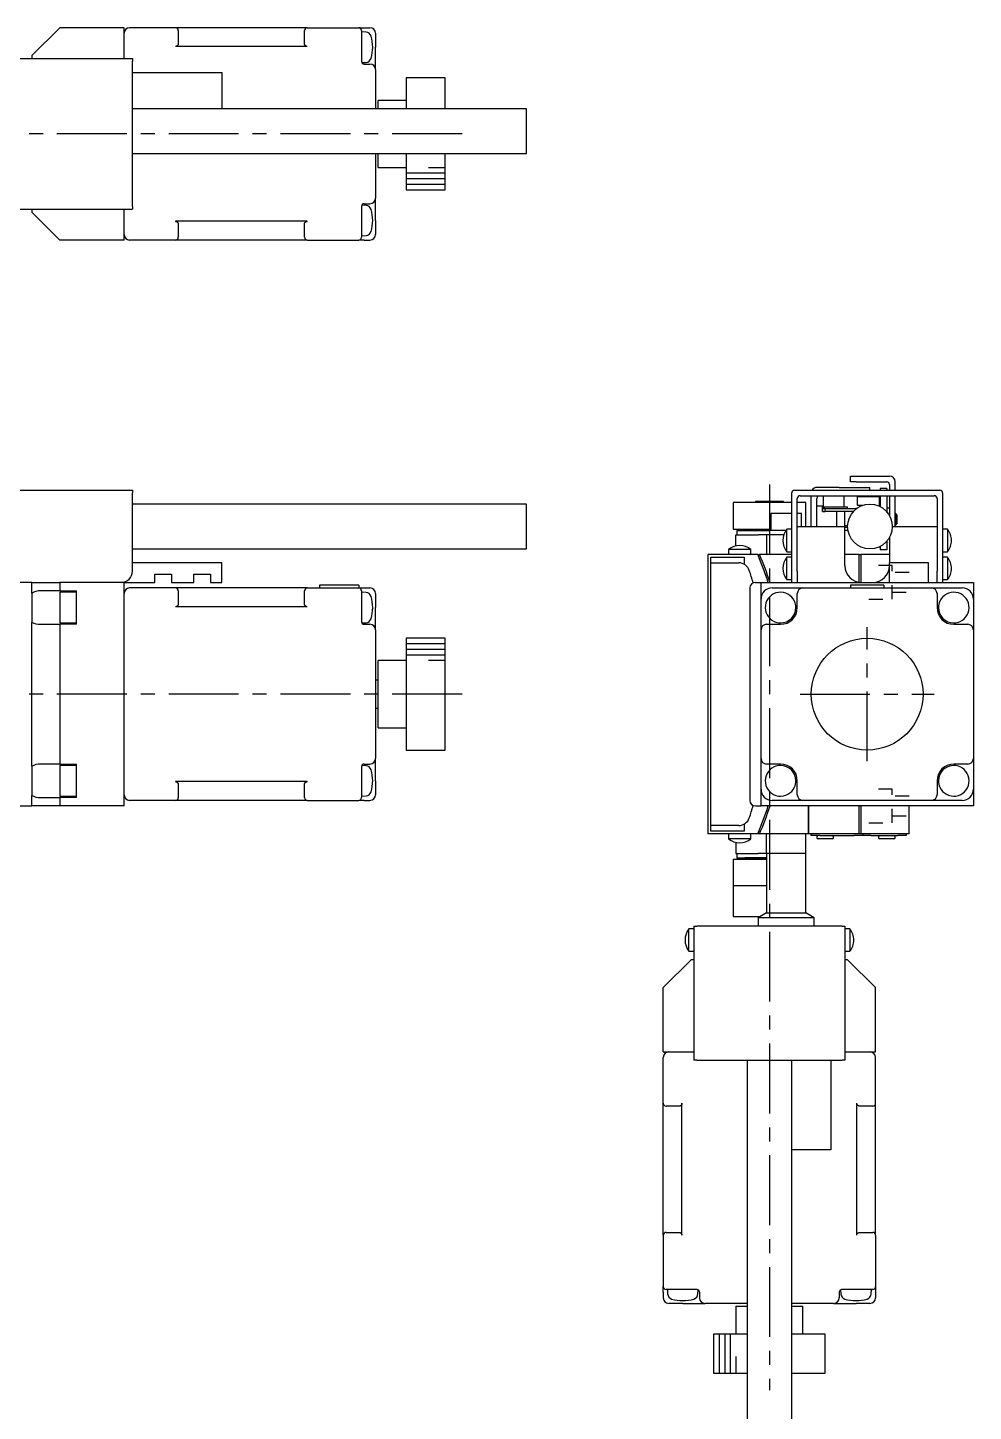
# Model space of a CAD drawing. Extents: x 165 to 838, y 27 to 488.
# Drawn here: x 326 to 495.2, y 240.2 to 487.8 of the extents above; entities that cross this region are included whole.
import ezdxf

# ---------------------------------------------------------------- set-up
doc = ezdxf.new("R2010")
doc.units = 0
doc.header["$LTSCALE"] = 10
doc.linetypes.add('CENTER', pattern=[2, 1.25, -0.25, 0.25, -0.25])
doc.linetypes.add('DOT', pattern=[0.5, 0.25, -0.25])
for name, color, linetype in [('1', 7, 'CONTINUOUS'), ('11', 7, 'CONTINUOUS'), ('2', 7, 'CONTINUOUS')]:
    doc.layers.add(name, color=color, linetype=linetype)

msp = doc.modelspace()

# ---------------------------------------------------------------- linework, layer by layer
at = {"layer": '1', "color": 7, "linetype": 'CONTINUOUS'}
for p, q in [((331.750001, 487.75), (326.750001, 482.75)), ((343.250001, 487.75), (331.750001, 487.75)), ((343.250001, 482.25), (343.250001, 487.75)), ((352.450001, 487.75), (344.250001, 487.75)), ((376.050001, 487.75), (352.450001, 487.75)), ((376.050001, 487.75), (385.250001, 487.75)), ((385.250001, 487.75), (386.250001, 487.75)), ((386.250001, 487.75), (387.250001, 487.75)), ((352.950001, 487.25), (352.950001, 485.75)), ((352.950001, 485.75), (352.950001, 484.898232)), ((375.550001, 485.75), (375.550001, 487.25)), ((375.550001, 484.898232), (375.550001, 485.75)), ((385.750001, 487.25), (385.750001, 485.75)), ((386.553724, 486.957879), (385.750001, 487)), ((385.750001, 485.75), (385.750001, 481.664214)), ((388.250001, 486.75), (388.250001, 484.25)), ((326.750001, 482.75), (326.750001, 482.25)), ((352.474535, 484.398835), (352.450001, 484.398232)), ((376.050001, 484.398232), (352.450001, 484.398232)), ((352.49901, 484.40064), (352.474535, 484.398835)), ((352.523366, 484.403644), (352.49901, 484.40064)), ((352.547546, 484.40784), (352.523366, 484.403644)), ((352.571491, 484.413217), (352.547546, 484.40784)), ((352.595143, 484.419762), (352.571491, 484.413217)), ((352.618446, 484.42746), (352.595143, 484.419762)), ((352.641343, 484.436293), (352.618446, 484.42746)), ((352.663779, 484.446238), (352.641343, 484.436293)), ((352.685699, 484.457272), (352.663779, 484.446238)), ((352.707052, 484.469368), (352.685699, 484.457272)), ((352.727786, 484.482497), (352.707052, 484.469368)), ((352.747851, 484.496629), (352.727786, 484.482497)), ((352.767198, 484.511727), (352.747851, 484.496629)), ((352.78578, 484.527757), (352.767198, 484.511727)), ((352.803554, 484.544679), (352.78578, 484.527757)), ((352.820477, 484.562453), (352.803554, 484.544679)), ((352.836506, 484.581036), (352.820477, 484.562453)), ((352.851605, 484.600383), (352.836506, 484.581036)), ((352.865736, 484.620447), (352.851605, 484.600383)), ((352.878865, 484.641181), (352.865736, 484.620447)), ((352.890962, 484.662534), (352.878865, 484.641181)), ((352.901996, 484.684455), (352.890962, 484.662534)), ((352.911941, 484.706891), (352.901996, 484.684455)), ((352.920773, 484.729787), (352.911941, 484.706891)), ((352.928471, 484.75309), (352.920773, 484.729787)), ((352.935017, 484.776742), (352.928471, 484.75309)), ((352.940394, 484.800687), (352.935017, 484.776742)), ((352.944589, 484.824867), (352.940394, 484.800687)), ((352.947593, 484.849224), (352.944589, 484.824867)), ((352.949399, 484.873698), (352.947593, 484.849224)), ((352.950001, 484.898232), (352.949399, 484.873698)), ((375.550603, 484.873698), (375.550001, 484.898232)), ((375.552409, 484.849224), (375.550603, 484.873698)), ((375.555413, 484.824867), (375.552409, 484.849224)), ((375.559608, 484.800687), (375.555413, 484.824867)), ((375.564985, 484.776742), (375.559608, 484.800687)), ((375.571531, 484.75309), (375.564985, 484.776742)), ((375.579229, 484.729787), (375.571531, 484.75309)), ((375.588061, 484.706891), (375.579229, 484.729787)), ((375.598006, 484.684455), (375.588061, 484.706891)), ((375.60904, 484.662534), (375.598006, 484.684455)), ((375.621137, 484.641181), (375.60904, 484.662534)), ((375.634266, 484.620447), (375.621137, 484.641181)), ((375.648397, 484.600383), (375.634266, 484.620447)), ((375.663496, 484.581036), (375.648397, 484.600383)), ((375.679525, 484.562453), (375.663496, 484.581036)), ((375.696448, 484.544679), (375.679525, 484.562453)), ((375.714222, 484.527757), (375.696448, 484.544679)), ((375.732804, 484.511727), (375.714222, 484.527757)), ((375.752151, 484.496629), (375.732804, 484.511727)), ((375.772216, 484.482497), (375.752151, 484.496629)), ((375.79295, 484.469368), (375.772216, 484.482497)), ((375.814303, 484.457272), (375.79295, 484.469368)), ((375.836223, 484.446238), (375.814303, 484.457272)), ((375.858659, 484.436293), (375.836223, 484.446238)), ((375.881556, 484.42746), (375.858659, 484.436293)), ((375.904859, 484.419762), (375.881556, 484.42746)), ((375.928511, 484.413217), (375.904859, 484.419762)), ((375.952456, 484.40784), (375.928511, 484.413217)), ((375.976636, 484.403644), (375.952456, 484.40784)), ((376.000992, 484.40064), (375.976636, 484.403644)), ((376.025467, 484.398835), (376.000992, 484.40064)), ((376.050001, 484.398232), (376.025467, 484.398835)), ((388.250001, 480.25), (388.250001, 484.25)), ((320.750001, 482.25), (344.750001, 482.25)), ((344.750001, 482.25), (344.750001, 481.75)), ((344.750001, 455.75), (344.750001, 481.75)), ((385.815038, 481.503408), (386.553724, 481.542121)), ((386.250001, 481.25), (387.250001, 481.25)), ((344.750001, 479.75), (360.750001, 479.75)), ((360.750001, 479.75), (360.750001, 473.25)), ((388.250001, 480.25), (388.250001, 473.25)), ((393.750001, 478.75), (393.750001, 473.25)), ((400.750001, 478.75), (393.750001, 478.75)), ((400.750001, 473.25), (400.750001, 478.75)), ((415.249999, 473.25), (344.750001, 473.25)), ((388.750001, 473.25), (388.750001, 474.75)), ((393.750001, 474.75), (388.750001, 474.75)), ((415.249999, 469.25), (415.249999, 473.25)), ((415.249999, 465.25), (415.249999, 469.25)), ((344.750001, 465.25), (415.249999, 465.25)), ((388.250001, 465.25), (388.250001, 457.25)), ((388.750001, 462.75), (388.750001, 465.25)), ((393.750001, 465.25), (393.750001, 458.75)), ((400.750001, 458.75), (400.750001, 465.25)), ((388.750001, 462.75), (393.750001, 462.75)), ((393.750001, 458.75), (400.750001, 458.75)), ((344.750001, 455.75), (344.750001, 455.25)), ((385.750001, 455.835786), (385.750001, 451.75)), ((386.553724, 455.957879), (385.815038, 455.996592)), ((386.250001, 456.25), (387.250001, 456.25)), ((388.250001, 453.25), (388.250001, 457.25)), ((320.750001, 455.25), (344.750001, 455.25)), ((326.750001, 455.25), (326.750001, 454.75)), ((326.750001, 454.75), (331.750001, 449.75)), ((343.250001, 449.75), (343.250001, 455.25)), ((376.050001, 453.101768), (352.450001, 453.101768)), ((352.450001, 453.101768), (352.474535, 453.101165)), ((352.474535, 453.101165), (352.49901, 453.09936)), ((352.49901, 453.09936), (352.523366, 453.096356)), ((352.523366, 453.096356), (352.547546, 453.09216)), ((352.547546, 453.09216), (352.571491, 453.086783)), ((352.571491, 453.086783), (352.595143, 453.080238)), ((352.595143, 453.080238), (352.618446, 453.07254)), ((352.618446, 453.07254), (352.641343, 453.063707)), ((352.641343, 453.063707), (352.663779, 453.053762)), ((352.663779, 453.053762), (352.685699, 453.042728)), ((352.685699, 453.042728), (352.707052, 453.030632)), ((352.707052, 453.030632), (352.727786, 453.017503)), ((375.772216, 453.017503), (375.79295, 453.030632)), ((375.79295, 453.030632), (375.814303, 453.042728)), ((375.814303, 453.042728), (375.836223, 453.053762)), ((375.836223, 453.053762), (375.858659, 453.063707)), ((375.858659, 453.063707), (375.881556, 453.07254)), ((375.881556, 453.07254), (375.904859, 453.080238)), ((375.904859, 453.080238), (375.928511, 453.086783)), ((375.928511, 453.086783), (375.952456, 453.09216)), ((375.952456, 453.09216), (375.976636, 453.096356)), ((375.976636, 453.096356), (376.000992, 453.09936)), ((376.000992, 453.09936), (376.025467, 453.101165)), ((376.025467, 453.101165), (376.050001, 453.101768)), ((388.250001, 453.25), (388.250001, 450.75)), ((352.727786, 453.017503), (352.747851, 453.003371)), ((352.747851, 453.003371), (352.767198, 452.988273)), ((352.767198, 452.988273), (352.78578, 452.972243)), ((352.78578, 452.972243), (352.803554, 452.955321)), ((352.803554, 452.955321), (352.820477, 452.937547)), ((352.820477, 452.937547), (352.836506, 452.918964)), ((352.836506, 452.918964), (352.851605, 452.899617)), ((352.851605, 452.899617), (352.865736, 452.879553)), ((352.865736, 452.879553), (352.878865, 452.858819)), ((352.878865, 452.858819), (352.890962, 452.837466)), ((352.890962, 452.837466), (352.901996, 452.815545)), ((352.901996, 452.815545), (352.911941, 452.793109)), ((352.911941, 452.793109), (352.920773, 452.770213)), ((352.920773, 452.770213), (352.928471, 452.74691)), ((352.928471, 452.74691), (352.935017, 452.723258)), ((352.935017, 452.723258), (352.940394, 452.699313)), ((352.940394, 452.699313), (352.944589, 452.675133)), ((352.944589, 452.675133), (352.947593, 452.650776)), ((352.947593, 452.650776), (352.949399, 452.626302)), ((352.949399, 452.626302), (352.950001, 452.601768)), ((352.950001, 452.601768), (352.950001, 451.75)), ((352.950001, 451.75), (352.950001, 450.25)), ((375.550001, 452.601768), (375.550603, 452.626302)), ((375.550001, 451.75), (375.550001, 452.601768)), ((375.550001, 450.25), (375.550001, 451.75)), ((375.550603, 452.626302), (375.552409, 452.650776)), ((375.552409, 452.650776), (375.555413, 452.675133)), ((375.555413, 452.675133), (375.559608, 452.699313)), ((375.559608, 452.699313), (375.564985, 452.723258)), ((375.564985, 452.723258), (375.571531, 452.74691)), ((375.571531, 452.74691), (375.579229, 452.770213)), ((375.579229, 452.770213), (375.588061, 452.793109)), ((375.588061, 452.793109), (375.598006, 452.815545)), ((375.598006, 452.815545), (375.60904, 452.837466)), ((375.60904, 452.837466), (375.621137, 452.858819)), ((375.621137, 452.858819), (375.634266, 452.879553)), ((375.634266, 452.879553), (375.648397, 452.899617)), ((375.648397, 452.899617), (375.663496, 452.918964)), ((375.663496, 452.918964), (375.679525, 452.937547)), ((375.679525, 452.937547), (375.696448, 452.955321)), ((375.696448, 452.955321), (375.714222, 452.972243)), ((375.714222, 452.972243), (375.732804, 452.988273)), ((375.732804, 452.988273), (375.752151, 453.003371)), ((375.752151, 453.003371), (375.772216, 453.017503)), ((385.750001, 451.75), (385.750001, 450.25)), ((343.250001, 449.75), (331.750001, 449.75)), ((352.450001, 449.75), (344.250001, 449.75)), ((376.050001, 449.75), (352.450001, 449.75)), ((376.050001, 449.75), (385.250001, 449.75)), ((386.250001, 449.75), (385.250001, 449.75)), ((385.750001, 450.5), (386.553724, 450.542121)), ((386.250001, 449.75), (387.250001, 449.75)), ((473.25, 406.499999), (473.25, 407.499999)), ((473.25, 407.499999), (474.25, 407.499999)), ((474.25, 406.499999), (473.25, 406.499999)), ((474.25, 407.499999), (480.25, 407.499999)), ((474.25, 406.499999), (479.75, 406.499999)), ((480.25, 405.999999), (480.25, 405.499999)), ((481.25, 405.499999), (481.25, 406.499999)), ((320.750001, 404.999999), (344.750001, 404.999999)), ((344.750001, 404.999999), (344.750001, 404.499999)), ((344.750001, 390.499999), (344.750001, 404.499999)), ((462.75, 390.499999), (462.75, 404.499999)), ((463.25, 404.999999), (489.25, 404.999999)), ((464.25, 403.999999), (488.25, 403.999999)), ((466.25, 398.499999), (466.25, 403.999999)), ((471.261627, 405.499999), (467.25, 405.499999)), ((468.35, 403.999999), (468.35, 401.999999)), ((471.261627, 405.499999), (473.159028, 405.499999)), ((472.15, 401.999999), (472.15, 403.999999)), ((473.159028, 405.499999), (476.75, 405.499999)), ((474.45, 403.799999), (474.45, 402.299999)), ((478.45, 403.799999), (474.45, 403.799999)), ((476.75, 404.999999), (476.75, 405.499999)), ((478.45, 403.799999), (478.45, 403.999999)), ((478.45, 402.121192), (478.45, 403.799999)), ((479.75, 405.299999), (478.55, 405.299999)), ((478.55, 405.299999), (478.55, 404.999999)), ((478.55, 403.999999), (478.55, 402.072533)), ((479.75, 405.299999), (479.75, 404.999999)), ((479.75, 403.999999), (479.75, 401.14617)), ((480.25, 405.499999), (480.25, 404.999999)), ((480.25, 403.999999), (480.25, 400.43691)), ((481.25, 404.999999), (481.25, 405.499999)), ((481.25, 398.499999), (481.25, 403.999999)), ((489.75, 404.499999), (489.75, 390.499999)), ((415.249999, 402.500418), (344.750001, 402.500418)), ((415.249999, 394.500418), (415.249999, 402.500418)), ((462.75, 402.799999), (452.25, 402.799999)), ((452.25, 402.799999), (452.25, 397.999999)), ((458.75, 402.999999), (456.25, 402.999999)), ((456.25, 402.999999), (456.25, 402.799999)), ((461.25, 402.999999), (458.75, 402.999999)), ((461.25, 402.799999), (461.25, 402.999999)), ((463.75, 390.499999), (463.75, 403.499999)), ((465.25, 402.799999), (463.75, 402.799999)), ((465.25, 398.499999), (465.25, 402.799999)), ((467.25, 398.499999), (467.25, 403.499999)), ((467.25, 402.199999), (468.25, 402.199999)), ((468.25, 401.199999), (468.25, 402.199999)), ((468.25, 401.999999), (472.75, 401.999999)), ((468.250135, 401.199999), (468.25, 401.199999)), ((468.250135, 401.699999), (468.250135, 401.199999)), ((468.750147, 401.699999), (468.250135, 401.699999)), ((468.250135, 401.199999), (468.750147, 401.199999)), ((468.750147, 401.199999), (468.750147, 401.699999)), ((468.750147, 401.699999), (474.204192, 401.699999)), ((473.798345, 401.199999), (468.750147, 401.199999)), ((470.839384, 398.499999), (470.839384, 401.199999)), ((472.25, 398.499999), (472.25, 401.199999)), ((472.75, 401.699999), (472.75, 401.999999)), ((474.204192, 401.699999), (474.204192, 401.585684)), ((474.349441, 401.699999), (474.204192, 401.699999)), ((474.45, 402.299999), (475.499725, 402.299999)), ((478.55, 402.799999), (478.45, 402.799999)), ((480.25, 401.799999), (479.75, 401.799999)), ((488.75, 403.499999), (488.75, 390.499999)), ((462.75, 400.799999), (459, 400.799999)), ((459, 400.799999), (459, 397.799999)), ((464.5, 400.799999), (463.75, 400.799999)), ((464.5, 398.499999), (464.5, 400.799999)), ((472.75, 398.599999), (472.25, 398.599999)), ((472.75, 398.500419), (472.75, 398.599999)), ((481.35, 400.799999), (481.25, 400.799999)), ((481.25, 398.799999), (481.35, 398.799999)), ((481.55, 400.599999), (481.35, 400.799999)), ((481.35, 398.799999), (481.35, 400.799999)), ((481.35, 398.799999), (481.55, 398.999999)), ((481.55, 400.599999), (481.55, 398.999999)), ((452.25, 397.999999), (459, 397.999999)), ((452.75, 396.999999), (456.75, 396.999999)), ((452.75, 395.022499), (452.75, 396.999999)), ((452.95, 397.799999), (455.25, 397.799999)), ((452.95, 397.799999), (452.950338, 397.799999)), ((452.95, 397.799999), (452.95, 396.999999)), ((452.950338, 397.799999), (458.75, 397.799999)), ((455.25, 397.799999), (454.34, 397.799999)), ((458.75, 397.799999), (454.340257, 397.799999)), ((455.25, 397.999999), (455.25, 397.799999)), ((458.25, 396.999999), (456.75, 396.999999)), ((458.25, 396.999999), (458.25, 393.499999)), ((461.310263, 396.999999), (458.25, 396.999999)), ((461.704249, 397.799999), (458.75, 397.799999)), ((458.75, 397.799999), (458.75, 396.999999)), ((461.852001, 395.999999), (461.852001, 397.999999)), ((462.75, 397.999999), (461.852001, 397.999999)), ((463.75, 398.499999), (472.25, 398.499999)), ((472.25, 391.499999), (472.25, 398.499999)), ((472.75, 398.299999), (472.25, 398.299999)), ((472.811801, 397.799999), (472.25, 397.799999)), ((472.75, 398.299999), (472.75, 398.500419)), ((472.75, 398.299999), (472.755024, 398.299999)), ((480.25, 396.563927), (480.25, 391.999999)), ((480.75, 398.499999), (488.75, 398.499999)), ((490.647999, 397.999999), (489.75, 397.999999)), ((490.647999, 397.999999), (490.647999, 393.999999)), ((344.750001, 394.500418), (415.249999, 394.500418)), ((455.45, 394.397999), (451.45, 394.397999)), ((451.45, 394.397999), (451.45, 393.5)), ((451.45, 394.397999), (451.45, 393.5)), ((455.45, 393.5), (455.45, 394.397999)), ((455.45, 393.5), (455.45, 394.397999)), ((461.852001, 393.999999), (461.852001, 395.999999)), ((461.852001, 393.999999), (462.75, 393.999999)), ((478.45, 394.879645), (478.45, 394.799999)), ((478.55, 394.799999), (478.45, 394.799999)), ((478.55, 394.928304), (478.55, 394.299999)), ((479.75, 394.299999), (478.55, 394.299999)), ((479.75, 395.854667), (479.75, 394.299999)), ((489.75, 393.999999), (490.647999, 393.999999)), ((360.750001, 391.999999), (344.750001, 391.999999)), ((360.750001, 388.499999), (360.750001, 391.999999)), ((447.75, 393.499999), (447.75, 343.499999)), ((456.665193, 393.499999), (447.75, 393.499999)), ((448.25, 392.999999), (454.25, 392.999999)), ((448.25, 391.999999), (448.25, 392.999999)), ((448.25, 344.999999), (448.25, 391.999999)), ((448.25, 391.999999), (449.25, 391.999999)), ((448.25, 390.999999), (448.25, 391.999999)), ((449.25, 391.999999), (453.261627, 391.999999)), ((454.25, 392.999999), (454.25, 391.738711)), ((456.665193, 393.499999), (456.990949, 393.499999)), ((462.75, 393.499999), (456.990949, 393.499999)), ((461.852001, 390.999999), (461.852001, 392.999999)), ((462.75, 392.999999), (461.852001, 392.999999)), ((474.795441, 393.499999), (472.25, 393.499999)), ((474.795441, 393.499999), (475.110778, 393.499999)), ((474.795441, 388.534636), (474.795441, 393.499999)), ((475.110778, 393.499999), (475.110778, 388.503231)), ((480.25, 393.499999), (475.110778, 393.499999)), ((480.25, 388.499999), (480.25, 391.999999)), ((487.25, 391.999999), (480.25, 391.999999)), ((487.25, 388.499999), (487.25, 391.999999)), ((490.647999, 392.999999), (489.75, 392.999999)), ((490.647999, 392.999999), (490.647999, 388.999999)), ((348.750001, 389.999999), (351.750001, 389.999999)), ((348.750001, 388.499999), (348.750001, 389.999999)), ((351.750001, 389.999999), (351.750001, 388.499999)), ((355.750001, 389.999999), (358.750001, 389.999999)), ((355.750001, 388.499999), (355.750001, 389.999999)), ((358.750001, 389.999999), (358.750001, 388.499999)), ((461.852001, 388.999999), (461.852001, 390.999999)), ((461.852001, 388.999999), (462.75, 388.999999)), ((462.75, 388.499999), (462.75, 390.499999)), ((463.75, 390.499999), (463.75, 388.499999)), ((488.75, 388.499999), (488.75, 390.499999)), ((489.75, 390.499999), (489.75, 388.499999)), ((489.75, 388.999999), (490.647999, 388.999999)), ((326.750001, 388.499999), (322.750001, 388.499999)), ((326.750001, 386.598075), (326.750001, 388.499999)), ((326.750001, 388.499999), (331.750001, 388.499999)), ((326.750001, 386.598075), (326.750001, 383.999999)), ((331.750001, 386.999999), (328.250001, 386.999999)), ((331.750001, 388.499999), (331.750001, 386.999999)), ((343.250001, 388.499999), (331.750001, 388.499999)), ((331.750001, 386.999999), (334.750001, 386.999999)), ((331.750001, 386.749999), (331.750001, 383.999999)), ((331.750001, 386.749999), (331.750001, 381.249999)), ((334.750001, 386.749999), (331.750001, 386.749999)), ((334.750001, 380.999999), (334.750001, 386.999999)), ((343.250001, 348.499999), (343.250001, 388.499999)), ((343.250001, 388.499999), (348.750001, 388.499999)), ((352.450001, 387.499999), (344.250001, 387.499999)), ((351.750001, 388.499999), (355.750001, 388.499999)), ((376.050001, 387.499999), (352.450001, 387.499999)), ((352.950001, 386.999999), (352.950001, 385.499999)), ((358.750001, 388.499999), (360.750001, 388.499999)), ((375.550001, 385.499999), (375.550001, 386.999999)), ((376.050001, 387.499999), (385.250001, 387.499999)), ((378.250001, 387.999999), (378.250001, 387.499999)), ((385.250001, 387.999999), (378.250001, 387.999999)), ((385.250001, 387.999999), (385.250001, 387.499999)), ((385.250001, 387.499999), (386.250001, 387.499999)), ((385.750001, 386.999999), (385.750001, 385.499999)), ((386.553724, 386.707878), (385.750001, 386.749999)), ((386.250001, 387.499999), (387.250001, 387.499999)), ((388.250001, 386.499999), (388.250001, 383.999999)), ((455.25, 387.499999), (455.25, 349.499999)), ((456.25, 388.499999), (457.25, 388.499999)), ((457.25, 388.499999), (480.25, 388.499999)), ((457.25, 385.499999), (457.25, 388.499999)), ((459.25, 387.499999), (463.335786, 387.499999)), ((459.25, 387.499999), (460.601768, 387.499999)), ((463.335786, 387.499999), (464.75, 387.499999)), ((463.75, 383.999999), (463.75, 386.499999)), ((464.75, 387.499999), (487.75, 387.499999)), ((479.25, 387.999999), (473.25, 387.999999)), ((473.25, 387.999999), (473.25, 387.499999)), ((479.25, 387.999999), (479.25, 387.499999)), ((480.25, 388.499999), (487.25, 388.499999)), ((487.25, 388.499999), (495.25, 388.499999)), ((487.75, 387.499999), (489.164214, 387.499999)), ((488.75, 386.499999), (488.75, 383.999999)), ((489.164214, 387.499999), (493.25, 387.499999)), ((491.898232, 387.499999), (493.25, 387.499999)), ((495.25, 388.499999), (495.25, 385.499999)), ((326.750001, 383.999999), (326.750001, 381.401923)), ((331.750001, 383.999999), (331.750001, 381.249999)), ((352.474535, 384.148834), (352.450001, 384.148231)), ((376.050001, 384.148231), (352.450001, 384.148231)), ((352.49901, 384.150639), (352.474535, 384.148834)), ((352.523366, 384.153643), (352.49901, 384.150639)), ((352.547546, 384.157839), (352.523366, 384.153643)), ((352.571491, 384.163216), (352.547546, 384.157839)), ((352.595143, 384.169761), (352.571491, 384.163216)), ((352.618446, 384.177459), (352.595143, 384.169761)), ((352.641343, 384.186292), (352.618446, 384.177459)), ((352.663779, 384.196237), (352.641343, 384.186292)), ((352.685699, 384.207271), (352.663779, 384.196237)), ((352.707052, 384.219367), (352.685699, 384.207271)), ((352.727786, 384.232496), (352.707052, 384.219367)), ((352.747851, 384.246628), (352.727786, 384.232496)), ((352.767198, 384.261726), (352.747851, 384.246628)), ((352.78578, 384.277756), (352.767198, 384.261726)), ((352.803554, 384.294678), (352.78578, 384.277756)), ((352.820477, 384.312452), (352.803554, 384.294678)), ((352.836506, 384.331035), (352.820477, 384.312452)), ((352.851605, 384.350382), (352.836506, 384.331035)), ((352.865736, 384.370446), (352.851605, 384.350382)), ((352.878865, 384.39118), (352.865736, 384.370446)), ((352.890962, 384.412533), (352.878865, 384.39118)), ((352.901996, 384.434454), (352.890962, 384.412533)), ((352.911941, 384.45689), (352.901996, 384.434454)), ((352.920773, 384.479786), (352.911941, 384.45689)), ((352.928471, 384.503089), (352.920773, 384.479786)), ((352.935017, 384.526741), (352.928471, 384.503089)), ((352.940394, 384.550686), (352.935017, 384.526741)), ((352.944589, 384.574866), (352.940394, 384.550686)), ((352.947593, 384.599223), (352.944589, 384.574866)), ((352.949399, 384.623697), (352.947593, 384.599223)), ((352.950001, 384.648231), (352.949399, 384.623697)), ((352.950001, 385.499999), (352.950001, 384.648231)), ((375.550001, 384.648231), (375.550001, 385.499999)), ((375.550603, 384.623697), (375.550001, 384.648231)), ((375.552409, 384.599223), (375.550603, 384.623697)), ((375.555413, 384.574866), (375.552409, 384.599223)), ((375.559608, 384.550686), (375.555413, 384.574866)), ((375.564985, 384.526741), (375.559608, 384.550686)), ((375.571531, 384.503089), (375.564985, 384.526741)), ((375.579229, 384.479786), (375.571531, 384.503089)), ((375.588061, 384.45689), (375.579229, 384.479786)), ((375.598006, 384.434454), (375.588061, 384.45689)), ((375.60904, 384.412533), (375.598006, 384.434454)), ((375.621137, 384.39118), (375.60904, 384.412533)), ((375.634266, 384.370446), (375.621137, 384.39118)), ((375.648397, 384.350382), (375.634266, 384.370446)), ((375.663496, 384.331035), (375.648397, 384.350382)), ((375.679525, 384.312452), (375.663496, 384.331035)), ((375.696448, 384.294678), (375.679525, 384.312452)), ((375.714222, 384.277756), (375.696448, 384.294678)), ((375.732804, 384.261726), (375.714222, 384.277756)), ((375.752151, 384.246628), (375.732804, 384.261726)), ((375.772216, 384.232496), (375.752151, 384.246628)), ((375.79295, 384.219367), (375.772216, 384.232496)), ((375.814303, 384.207271), (375.79295, 384.219367)), ((375.836223, 384.196237), (375.814303, 384.207271)), ((375.858659, 384.186292), (375.836223, 384.196237)), ((375.881556, 384.177459), (375.858659, 384.186292)), ((375.904859, 384.169761), (375.881556, 384.177459)), ((375.928511, 384.163216), (375.904859, 384.169761)), ((375.952456, 384.157839), (375.928511, 384.163216)), ((375.976636, 384.153643), (375.952456, 384.157839)), ((376.000992, 384.150639), (375.976636, 384.153643)), ((376.025467, 384.148834), (376.000992, 384.150639)), ((376.050001, 384.148231), (376.025467, 384.148834)), ((385.750001, 385.499999), (385.750001, 381.414213)), ((388.250001, 379.999999), (388.250001, 383.999999)), ((457.25, 381.414213), (457.25, 385.499999)), ((457.25, 384.148231), (457.25, 385.499999)), ((495.25, 385.499999), (495.25, 381.414213)), ((495.25, 385.499999), (495.25, 384.148231)), ((326.750001, 355.598075), (326.750001, 381.401923)), ((331.750001, 381.249999), (334.750001, 381.249999)), ((385.815038, 381.253407), (386.553724, 381.29212)), ((457.25, 379.999999), (457.25, 381.414213)), ((495.25, 381.414213), (495.25, 379.999999)), ((328.250001, 380.999999), (331.750001, 380.999999)), ((331.750001, 380.999999), (331.750001, 355.999999)), ((334.750001, 380.999999), (331.750001, 380.999999)), ((386.250001, 380.999999), (387.250001, 380.999999)), ((388.250001, 379.999999), (388.250001, 356.999999)), ((457.25, 356.999999), (457.25, 379.999999)), ((458.25, 380.999999), (460.75, 380.999999)), ((491.75, 380.999999), (494.25, 380.999999)), ((495.25, 379.999999), (495.25, 356.999999)), ((393.750001, 378.499999), (393.750001, 368.499999)), ((400.750001, 378.499999), (393.750001, 378.499999)), ((400.750001, 368.499999), (400.750001, 378.499999)), ((388.750001, 368.499999), (388.750001, 374.499999)), ((393.750001, 374.499999), (388.750001, 374.499999)), ((388.750001, 370.999999), (388.250001, 370.999999)), ((388.750001, 362.499999), (388.750001, 368.499999)), ((393.750001, 368.499999), (393.750001, 358.499999)), ((400.750001, 358.499999), (400.750001, 368.499999)), ((388.250001, 365.999999), (388.750001, 365.999999)), ((388.750001, 362.499999), (393.750001, 362.499999)), ((388.250001, 352.999999), (388.250001, 356.999999)), ((393.750001, 358.499999), (400.750001, 358.499999)), ((457.25, 355.585785), (457.25, 356.999999)), ((495.25, 356.999999), (495.25, 355.585785)), ((326.750001, 355.598075), (326.750001, 352.999999)), ((331.750001, 355.999999), (328.250001, 355.999999)), ((331.750001, 355.999999), (334.750001, 355.999999)), ((331.750001, 355.749999), (331.750001, 352.999999)), ((331.750001, 355.749999), (331.750001, 350.249999)), ((334.750001, 355.749999), (331.750001, 355.749999)), ((334.750001, 349.999999), (334.750001, 355.999999)), ((385.750001, 355.585785), (385.750001, 351.499999)), ((386.553724, 355.707878), (385.815038, 355.746591)), ((386.250001, 355.999999), (387.250001, 355.999999)), ((457.25, 351.499999), (457.25, 355.585785)), ((460.75, 355.999999), (458.25, 355.999999)), ((494.25, 355.999999), (491.75, 355.999999)), ((495.25, 355.585785), (495.25, 351.499999)), ((326.750001, 352.999999), (326.750001, 350.401923)), ((331.750001, 352.999999), (331.750001, 350.249999)), ((376.050001, 352.851767), (352.450001, 352.851767)), ((352.450001, 352.851767), (352.474535, 352.851164)), ((352.474535, 352.851164), (352.49901, 352.849359)), ((352.49901, 352.849359), (352.523366, 352.846355)), ((352.523366, 352.846355), (352.547546, 352.842159)), ((352.547546, 352.842159), (352.571491, 352.836782)), ((352.571491, 352.836782), (352.595143, 352.830237)), ((352.595143, 352.830237), (352.618446, 352.822539)), ((352.618446, 352.822539), (352.641343, 352.813706)), ((352.641343, 352.813706), (352.663779, 352.803761)), ((352.663779, 352.803761), (352.685699, 352.792727)), ((352.685699, 352.792727), (352.707052, 352.780631)), ((352.707052, 352.780631), (352.727786, 352.767502)), ((352.727786, 352.767502), (352.747851, 352.75337)), ((352.747851, 352.75337), (352.767198, 352.738272)), ((352.767198, 352.738272), (352.78578, 352.722242)), ((352.78578, 352.722242), (352.803554, 352.70532)), ((352.803554, 352.70532), (352.820477, 352.687546)), ((352.820477, 352.687546), (352.836506, 352.668963)), ((352.836506, 352.668963), (352.851605, 352.649616)), ((352.851605, 352.649616), (352.865736, 352.629552)), ((352.865736, 352.629552), (352.878865, 352.608818)), ((352.878865, 352.608818), (352.890962, 352.587465)), ((352.890962, 352.587465), (352.901996, 352.565544)), ((352.901996, 352.565544), (352.911941, 352.543108)), ((352.911941, 352.543108), (352.920773, 352.520212)), ((352.920773, 352.520212), (352.928471, 352.496909)), ((352.928471, 352.496909), (352.935017, 352.473257)), ((352.935017, 352.473257), (352.940394, 352.449312)), ((352.940394, 352.449312), (352.944589, 352.425132)), ((352.944589, 352.425132), (352.947593, 352.400775)), ((352.947593, 352.400775), (352.949399, 352.376301)), ((352.949399, 352.376301), (352.950001, 352.351767)), ((352.950001, 352.351767), (352.950001, 351.499999)), ((375.550001, 352.351767), (375.550603, 352.376301)), ((375.550001, 351.499999), (375.550001, 352.351767)), ((375.550603, 352.376301), (375.552409, 352.400775)), ((375.552409, 352.400775), (375.555413, 352.425132)), ((375.555413, 352.425132), (375.559608, 352.449312)), ((375.559608, 352.449312), (375.564985, 352.473257)), ((375.564985, 352.473257), (375.571531, 352.496909)), ((375.571531, 352.496909), (375.579229, 352.520212)), ((375.579229, 352.520212), (375.588061, 352.543108)), ((375.588061, 352.543108), (375.598006, 352.565544)), ((375.598006, 352.565544), (375.60904, 352.587465)), ((375.60904, 352.587465), (375.621137, 352.608818)), ((375.621137, 352.608818), (375.634266, 352.629552)), ((375.634266, 352.629552), (375.648397, 352.649616)), ((375.648397, 352.649616), (375.663496, 352.668963)), ((375.663496, 352.668963), (375.679525, 352.687546)), ((375.679525, 352.687546), (375.696448, 352.70532)), ((375.696448, 352.70532), (375.714222, 352.722242)), ((375.714222, 352.722242), (375.732804, 352.738272)), ((375.732804, 352.738272), (375.752151, 352.75337)), ((375.752151, 352.75337), (375.772216, 352.767502)), ((375.772216, 352.767502), (375.79295, 352.780631)), ((375.79295, 352.780631), (375.814303, 352.792727)), ((375.814303, 352.792727), (375.836223, 352.803761)), ((375.836223, 352.803761), (375.858659, 352.813706)), ((375.858659, 352.813706), (375.881556, 352.822539)), ((375.881556, 352.822539), (375.904859, 352.830237)), ((375.904859, 352.830237), (375.928511, 352.836782)), ((375.928511, 352.836782), (375.952456, 352.842159)), ((375.952456, 352.842159), (375.976636, 352.846355)), ((375.976636, 352.846355), (376.000992, 352.849359)), ((376.000992, 352.849359), (376.025467, 352.851164)), ((376.025467, 352.851164), (376.050001, 352.851767)), ((388.250001, 352.999999), (388.250001, 350.499999)), ((457.25, 351.499999), (457.25, 352.851767)), ((463.75, 350.499999), (463.75, 352.999999)), ((488.75, 352.999999), (488.75, 350.499999)), ((495.25, 352.851767), (495.25, 351.499999)), ((326.750001, 348.499999), (326.750001, 350.401923)), ((328.250001, 349.999999), (331.750001, 349.999999)), ((331.750001, 350.249999), (334.750001, 350.249999)), ((331.750001, 349.999999), (331.750001, 348.499999)), ((334.750001, 349.999999), (331.750001, 349.999999)), ((352.450001, 349.499999), (344.250001, 349.499999)), ((376.050001, 349.499999), (352.450001, 349.499999)), ((352.950001, 351.499999), (352.950001, 349.999999)), ((375.550001, 349.999999), (375.550001, 351.499999)), ((376.050001, 349.499999), (385.250001, 349.499999)), ((386.250001, 349.499999), (385.250001, 349.499999)), ((385.750001, 351.499999), (385.750001, 349.999999)), ((385.750001, 350.249999), (386.553724, 350.29212)), ((386.250001, 349.499999), (387.250001, 349.499999)), ((457.25, 348.499999), (457.25, 351.499999)), ((463.335786, 349.499999), (459.25, 349.499999)), ((460.601768, 349.499999), (459.25, 349.499999)), ((464.75, 349.499999), (463.335786, 349.499999)), ((487.75, 349.499999), (464.75, 349.499999)), ((489.164214, 349.499999), (487.75, 349.499999)), ((493.25, 349.499999), (489.164214, 349.499999)), ((493.25, 349.499999), (491.898232, 349.499999)), ((495.25, 351.499999), (495.25, 348.499999)), ((320.750001, 348.499999), (326.750001, 348.499999)), ((331.750001, 348.499999), (326.750001, 348.499999)), ((343.250001, 348.499999), (331.750001, 348.499999)), ((456.25, 348.499999), (457.25, 348.499999)), ((495.25, 348.499999), (457.25, 348.499999)), ((465.75, 343.499999), (465.75, 348.499999)), ((465.75, 348.499999), (465.75, 343.499999)), ((474.795441, 343.499999), (474.795441, 348.499999)), ((475.110778, 348.499999), (475.110778, 343.499999)), ((483.75, 343.499999), (483.75, 348.499999)), ((448.25, 344.999999), (448.25, 345.999999)), ((449.25, 344.999999), (448.25, 344.999999)), ((448.25, 343.999999), (448.25, 344.999999)), ((453.261627, 344.999999), (449.25, 344.999999)), ((454.25, 345.261287), (454.25, 343.999999)), ((456.665193, 343.499999), (447.75, 343.499999)), ((454.25, 343.999999), (448.25, 343.999999)), ((451.45, 343.499998), (451.45, 342.601999)), ((451.45, 343.499998), (451.45, 342.601999)), ((455.45, 342.601999), (451.45, 342.601999)), ((452.75, 341.977499), (452.75, 339.999999)), ((455.45, 342.601999), (455.45, 343.499998)), ((455.45, 342.601999), (455.45, 343.499998)), ((456.990949, 343.499999), (456.665193, 343.499999)), ((465.75, 343.499999), (456.990949, 343.499999)), ((458.25, 339.999999), (458.25, 343.499999)), ((465.25, 339.999999), (465.25, 343.499999)), ((474.795441, 343.499999), (465.75, 343.499999)), ((466.25, 343.199999), (466.25, 343.499999)), ((467.75, 343.199999), (466.25, 343.199999)), ((467.25, 342.949999), (467.25, 342.849999)), ((470, 342.599999), (467.5, 342.599999)), ((467.75, 343.199999), (473.850263, 343.199999)), ((470.25, 342.849999), (470.25, 342.949999)), ((475.286117, 343.199999), (473.850263, 343.199999)), ((475.110778, 343.499999), (474.795441, 343.499999)), ((483.75, 343.499999), (475.110778, 343.499999)), ((475.479098, 343.199999), (475.286117, 343.199999)), ((475.479098, 343.499999), (475.479098, 343.199999)), ((476.979098, 343.199999), (475.479098, 343.199999)), ((476.979098, 343.199999), (481.75, 343.199999)), ((478.25, 342.949999), (478.25, 342.849999)), ((481, 342.599999), (478.5, 342.599999)), ((481.25, 342.849999), (481.25, 342.949999)), ((483.25, 343.199999), (481.75, 343.199999)), ((483.25, 343.499999), (483.25, 343.199999)), ((452.75, 339.999999), (456.75, 339.999999)), ((452.95, 339.999999), (452.95, 339.199999)), ((452.95, 339.199999), (455.25, 339.199999)), ((452.95, 339.199999), (452.950338, 339.199999)), ((452.950338, 339.199999), (458.269548, 339.199999)), ((455.25, 339.199999), (454.34, 339.199999)), ((458.25, 339.199999), (454.340257, 339.199999)), ((455.25, 339.199999), (455.25, 338.999999)), ((458.25, 339.999999), (456.75, 339.999999)), ((461.75, 339.999999), (458.25, 339.999999)), ((458.25, 339.999999), (458.25, 329.366024)), ((465.25, 339.999999), (461.75, 339.999999)), ((465.25, 329.366024), (465.25, 339.999999)), ((452.25, 338.999999), (452.25, 334.199999)), ((452.25, 338.999999), (458.25, 338.999999)), ((452.25, 334.199999), (452.25, 328.699999)), ((458.25, 334.199999), (452.25, 334.199999)), ((458.25, 334.199999), (452.25, 334.199999)), ((465.25, 329.366024), (465.25, 334.199999)), ((458.25, 329.366024), (456.75, 328.499999)), ((458.25, 329.366024), (465.25, 329.366024)), ((466.75, 328.499999), (465.25, 329.366024)), ((445.25, 326.999999), (445.25, 302.999999)), ((445.25, 326.999999), (445.75, 326.999999)), ((471.75, 326.999999), (445.75, 326.999999)), ((452.25, 328.699999), (457.09641, 328.699999)), ((456.75, 328.699999), (456.75, 328.499999)), ((466.75, 328.499999), (456.75, 328.499999)), ((456.75, 328.499999), (456.75, 326.999999)), ((466.75, 326.999999), (466.75, 328.499999)), ((471.75, 326.999999), (472.25, 326.999999)), ((472.25, 326.999999), (472.25, 302.999999)), ((444.352001, 322.499999), (444.352001, 326.499999)), ((445.25, 326.499999), (444.352001, 326.499999)), ((473.147999, 326.499999), (472.25, 326.499999)), ((473.147999, 326.499999), (473.147999, 322.500081)), ((444.352001, 322.499999), (445.25, 322.499999)), ((472.25, 322.499999), (473.147999, 322.499999)), ((444.75, 320.999999), (439.75, 315.999999)), ((445.25, 320.999999), (444.75, 320.999999)), ((472.75, 320.999999), (472.25, 320.999999)), ((477.75, 315.999999), (472.75, 320.999999)), ((439.75, 304.499999), (439.75, 315.999999)), ((477.75, 304.499999), (477.75, 315.999999)), ((439.75, 304.499999), (445.25, 304.499999)), ((472.25, 304.499999), (477.75, 304.499999)), ((439.75, 295.299999), (439.75, 303.499999)), ((445.75, 302.999999), (445.25, 302.999999)), ((445.75, 302.999999), (471.75, 302.999999)), ((454.75, 302.999999), (454.75, 232.500001)), ((462.75, 232.500001), (462.75, 302.999999)), ((469.75, 302.999999), (469.75, 286.999999)), ((472.25, 302.999999), (471.75, 302.999999)), ((477.75, 295.299999), (477.75, 303.499999)), ((439.75, 271.699999), (439.75, 295.299999)), ((441.75, 294.799999), (440.25, 294.799999)), ((442.601768, 294.799999), (441.75, 294.799999)), ((442.626302, 294.800601), (442.601768, 294.799999)), ((442.650776, 294.802407), (442.626302, 294.800601)), ((442.675133, 294.805411), (442.650776, 294.802407)), ((442.699313, 294.809606), (442.675133, 294.805411)), ((442.723258, 294.814983), (442.699313, 294.809606)), ((442.74691, 294.821529), (442.723258, 294.814983)), ((442.770213, 294.829227), (442.74691, 294.821529)), ((442.793109, 294.838059), (442.770213, 294.829227)), ((442.815545, 294.848004), (442.793109, 294.838059)), ((442.837466, 294.859038), (442.815545, 294.848004)), ((442.858819, 294.871135), (442.837466, 294.859038)), ((442.879553, 294.884264), (442.858819, 294.871135)), ((442.899617, 294.898395), (442.879553, 294.884264)), ((442.918964, 294.913494), (442.899617, 294.898395)), ((442.937547, 294.929523), (442.918964, 294.913494)), ((442.955321, 294.946446), (442.937547, 294.929523)), ((442.972243, 294.96422), (442.955321, 294.946446)), ((442.988273, 294.982802), (442.972243, 294.96422)), ((443.003371, 295.002149), (442.988273, 294.982802)), ((443.017503, 295.022214), (443.003371, 295.002149)), ((443.030632, 295.042948), (443.017503, 295.022214)), ((443.042728, 295.064301), (443.030632, 295.042948)), ((443.053762, 295.086221), (443.042728, 295.064301)), ((443.063707, 295.108657), (443.053762, 295.086221)), ((443.07254, 295.131554), (443.063707, 295.108657)), ((443.080238, 295.154857), (443.07254, 295.131554)), ((443.086783, 295.178509), (443.080238, 295.154857)), ((443.09216, 295.202454), (443.086783, 295.178509)), ((443.096356, 295.226634), (443.09216, 295.202454)), ((443.09936, 295.25099), (443.096356, 295.226634)), ((443.101165, 295.275465), (443.09936, 295.25099)), ((443.101768, 295.299999), (443.101165, 295.275465)), ((443.101768, 271.699999), (443.101768, 295.299999)), ((474.398232, 271.699999), (474.398232, 295.299999)), ((474.398835, 295.275465), (474.398232, 295.299999)), ((474.40064, 295.25099), (474.398835, 295.275465)), ((474.403644, 295.226634), (474.40064, 295.25099)), ((474.40784, 295.202454), (474.403644, 295.226634)), ((474.413217, 295.178509), (474.40784, 295.202454)), ((474.419762, 295.154857), (474.413217, 295.178509)), ((474.42746, 295.131554), (474.419762, 295.154857)), ((474.436293, 295.108657), (474.42746, 295.131554)), ((474.446238, 295.086221), (474.436293, 295.108657)), ((474.457272, 295.064301), (474.446238, 295.086221)), ((474.469368, 295.042948), (474.457272, 295.064301)), ((474.482497, 295.022214), (474.469368, 295.042948)), ((474.496629, 295.002149), (474.482497, 295.022214)), ((474.511727, 294.982802), (474.496629, 295.002149)), ((474.527757, 294.96422), (474.511727, 294.982802)), ((474.544679, 294.946446), (474.527757, 294.96422)), ((474.562453, 294.929523), (474.544679, 294.946446)), ((474.581036, 294.913494), (474.562453, 294.929523)), ((474.600383, 294.898395), (474.581036, 294.913494)), ((474.620447, 294.884264), (474.600383, 294.898395)), ((474.641181, 294.871135), (474.620447, 294.884264)), ((474.662534, 294.859038), (474.641181, 294.871135)), ((474.684455, 294.848004), (474.662534, 294.859038)), ((474.706891, 294.838059), (474.684455, 294.848004)), ((474.729787, 294.829227), (474.706891, 294.838059)), ((474.75309, 294.821529), (474.729787, 294.829227)), ((474.776742, 294.814983), (474.75309, 294.821529)), ((474.800687, 294.809606), (474.776742, 294.814983)), ((474.824867, 294.805411), (474.800687, 294.809606)), ((474.849224, 294.802407), (474.824867, 294.805411)), ((474.873698, 294.800601), (474.849224, 294.802407)), ((474.898232, 294.799999), (474.873698, 294.800601)), ((475.75, 294.799999), (474.898232, 294.799999)), ((477.25, 294.799999), (475.75, 294.799999)), ((477.75, 271.699999), (477.75, 295.299999)), ((469.75, 286.999999), (462.75, 286.999999)), ((439.75, 271.699999), (439.75, 262.499999)), ((440.25, 272.199999), (441.75, 272.199999)), ((441.75, 272.199999), (442.601768, 272.199999)), ((442.601768, 272.199999), (442.626302, 272.199397)), ((442.626302, 272.199397), (442.650776, 272.197591)), ((442.650776, 272.197591), (442.675133, 272.194587)), ((442.675133, 272.194587), (442.699313, 272.190392)), ((442.699313, 272.190392), (442.723258, 272.185015)), ((442.723258, 272.185015), (442.74691, 272.178469)), ((442.74691, 272.178469), (442.770213, 272.170771)), ((442.770213, 272.170771), (442.793109, 272.161939)), ((442.793109, 272.161939), (442.815545, 272.151994)), ((442.815545, 272.151994), (442.837466, 272.14096)), ((442.837466, 272.14096), (442.858819, 272.128863)), ((442.858819, 272.128863), (442.879553, 272.115734)), ((442.879553, 272.115734), (442.899617, 272.101603)), ((442.899617, 272.101603), (442.918964, 272.086504)), ((442.918964, 272.086504), (442.937547, 272.070475)), ((442.937547, 272.070475), (442.955321, 272.053552)), ((442.955321, 272.053552), (442.972243, 272.035778)), ((442.972243, 272.035778), (442.988273, 272.017196)), ((442.988273, 272.017196), (443.003371, 271.997849)), ((443.003371, 271.997849), (443.017503, 271.977784)), ((443.017503, 271.977784), (443.030632, 271.95705)), ((443.030632, 271.95705), (443.042728, 271.935697)), ((443.042728, 271.935697), (443.053762, 271.913777)), ((443.053762, 271.913777), (443.063707, 271.891341)), ((443.063707, 271.891341), (443.07254, 271.868444)), ((443.07254, 271.868444), (443.080238, 271.845141)), ((443.080238, 271.845141), (443.086783, 271.821489)), ((443.086783, 271.821489), (443.09216, 271.797544)), ((443.09216, 271.797544), (443.096356, 271.773364)), ((443.096356, 271.773364), (443.09936, 271.749008)), ((443.09936, 271.749008), (443.101165, 271.724533)), ((443.101165, 271.724533), (443.101768, 271.699999)), ((474.398232, 271.699999), (474.398835, 271.724533)), ((474.398835, 271.724533), (474.40064, 271.749008)), ((474.40064, 271.749008), (474.403644, 271.773364)), ((474.403644, 271.773364), (474.40784, 271.797544)), ((474.40784, 271.797544), (474.413217, 271.821489)), ((474.413217, 271.821489), (474.419762, 271.845141)), ((474.419762, 271.845141), (474.42746, 271.868444)), ((474.42746, 271.868444), (474.436293, 271.891341)), ((474.436293, 271.891341), (474.446238, 271.913777)), ((474.446238, 271.913777), (474.457272, 271.935697)), ((474.457272, 271.935697), (474.469368, 271.95705)), ((474.469368, 271.95705), (474.482497, 271.977784)), ((474.482497, 271.977784), (474.496629, 271.997849)), ((474.496629, 271.997849), (474.511727, 272.017196)), ((474.511727, 272.017196), (474.527757, 272.035778)), ((474.527757, 272.035778), (474.544679, 272.053552)), ((474.544679, 272.053552), (474.562453, 272.070475)), ((474.562453, 272.070475), (474.581036, 272.086504)), ((474.581036, 272.086504), (474.600383, 272.101603)), ((474.600383, 272.101603), (474.620447, 272.115734)), ((474.620447, 272.115734), (474.641181, 272.128863)), ((474.641181, 272.128863), (474.662534, 272.14096)), ((474.662534, 272.14096), (474.684455, 272.151994)), ((474.684455, 272.151994), (474.706891, 272.161939)), ((474.706891, 272.161939), (474.729787, 272.170771)), ((474.729787, 272.170771), (474.75309, 272.178469)), ((474.75309, 272.178469), (474.776742, 272.185015)), ((474.776742, 272.185015), (474.800687, 272.190392)), ((474.800687, 272.190392), (474.824867, 272.194587)), ((474.824867, 272.194587), (474.849224, 272.197591)), ((474.849224, 272.197591), (474.873698, 272.199397)), ((474.873698, 272.199397), (474.898232, 272.199999)), ((474.898232, 272.199999), (475.75, 272.199999)), ((475.75, 272.199999), (477.25, 272.199999)), ((477.75, 271.699999), (477.75, 262.499999)), ((439.75, 261.499999), (439.75, 262.499999)), ((477.75, 262.499999), (477.75, 261.499999)), ((439.75, 261.499999), (439.75, 260.499999)), ((441.75, 261.999999), (440.25, 261.999999)), ((440.5, 261.999999), (440.542121, 261.196276)), ((445.835786, 261.999999), (441.75, 261.999999)), ((445.957879, 261.196276), (445.996592, 261.934962)), ((446.25, 261.499999), (446.25, 260.499999)), ((471.25, 261.499999), (471.25, 260.499999)), ((471.503408, 261.934962), (471.542121, 261.196276)), ((475.75, 261.999999), (471.664214, 261.999999)), ((477.25, 261.999999), (475.75, 261.999999)), ((476.957879, 261.196276), (477, 261.999999)), ((477.75, 261.499999), (477.75, 260.499999)), ((443.25, 259.499999), (440.75, 259.499999)), ((443.25, 259.499999), (447.25, 259.499999)), ((454.75, 259.499999), (447.25, 259.499999)), ((452.75, 258.999999), (454.75, 258.999999)), ((452.75, 258.999999), (452.75, 253.999999)), ((470.25, 259.499999), (462.75, 259.499999)), ((462.75, 258.999999), (464.75, 258.999999)), ((464.75, 253.999999), (464.75, 258.999999)), ((470.25, 259.499999), (474.25, 259.499999)), ((476.75, 259.499999), (474.25, 259.499999)), ((454.75, 253.999999), (448.75, 253.999999)), ((448.75, 253.999999), (448.75, 246.999999)), ((468.75, 253.999999), (462.75, 253.999999)), ((468.75, 246.999999), (468.75, 253.999999)), ((448.75, 246.999999), (454.75, 246.999999)), ((462.75, 246.999999), (468.75, 246.999999))]:
    msp.add_line(p, q, dxfattribs=at)
at = {"layer": '1', "color": 4, "linetype": 'DOT'}
for p, q in [((480.75, 391.499999), (476.551561, 391.499999)), ((480.75, 385.499999), (480.75, 391.499999)), ((483.75, 390.249999), (480.75, 390.249999)), ((480.75, 386.749999), (483.75, 386.749999)), ((476.551582, 385.499999), (480.75, 385.499999)), ((480.75, 351.499999), (476.551561, 351.499999)), ((480.75, 345.499999), (480.75, 351.499999)), ((483.75, 350.249999), (480.75, 350.249999)), ((480.75, 346.749999), (483.75, 346.749999)), ((476.551582, 345.499999), (480.75, 345.499999))]:
    msp.add_line(p, q, dxfattribs=at)
at = {"layer": '1', "color": 7, "linetype": 'CONTINUOUS'}
for centre, radius in [((476.75, 398.500418), 4), ((476.25, 368.499999), 10)]:
    msp.add_circle(centre, radius, dxfattribs=at)
for centre, radius, start, end in [((344.250001, 486.75), 1, 90, 180), ((352.450001, 487.25), 0.5, 0, 90), ((376.050001, 487.25), 0.5, 90, 180), ((385.250001, 487.25), 0.5, 0, 90), ((387.250001, 486.75), 1, 0, 90), ((386.501389, 485.959249), 1, 16.551336, 87.000028), ((380.750001, 484.25), 7, 343.448632, 16.551368), ((386.250001, 481.75), 0.5, 180, 270), ((386.501389, 482.540751), 1, 272.999972, 343.448664), ((387.250001, 480.25), 1, 0, 90), ((386.250001, 455.75), 0.5, 90, 180), ((386.501389, 454.959249), 1, 16.551336, 87.000028), ((387.250001, 457.25), 1, 270, 0), ((380.750001, 453.25), 7, 343.448632, 16.551368), ((344.250001, 450.75), 1, 180, 270), ((386.501389, 451.540751), 1, 272.999972, 343.448664), ((387.250001, 450.75), 1, 270, 0), ((352.450001, 450.25), 0.5, 270, 0), ((376.050001, 450.25), 0.5, 180, 270), ((385.250001, 450.25), 0.5, 270, 0), ((479.75, 405.999999), 0.5, 0, 90), ((480.25, 406.499999), 1, 0, 90), ((463.25, 404.499999), 0.5, 90, 180), ((464.25, 403.499999), 0.5, 90, 180), ((467.25, 404.499999), 1, 90, 150), ((468.25, 403.499999), 1, 150, 180), ((488.25, 403.499999), 0.5, 0, 90), ((489.25, 404.499999), 0.5, 0, 90), ((464.35, 395.999999), 3.2, 141.317813, 218.682187), ((488.15, 395.999999), 3.2, 0, 38.682187), ((453.45, 391.9), 3.2, 51.317813, 128.682187), ((488.15, 395.999999), 3.2, 321.317813, 0), ((453.261627, 389.999999), 2, 18.431851, 90), ((397.75, 368.499999), 64, 18.209957, 22.993394), ((397.75, 368.499999), 64.3, 18.122037, 22.880007), ((464.35, 390.999999), 3.2, 141.317813, 218.682187), ((475.25, 391.499999), 3, 180, 270), ((477.25, 391.499999), 3, 270, 0), ((488.15, 390.999999), 3.2, 0, 38.682187), ((342.750001, 390.499999), 2, 270, 0), ((388.75, 368.499999), 70, 16.532506, 18.431851), ((488.15, 390.999999), 3.2, 321.317813, 0), ((328.250001, 383.999999), 3, 90, 120), ((344.250001, 386.499999), 1, 90, 180), ((352.450001, 386.999999), 0.5, 0, 90), ((376.050001, 386.999999), 0.5, 90, 180), ((385.250001, 386.999999), 0.5, 0, 90), ((386.501389, 385.709248), 1, 16.551336, 87.000028), ((387.250001, 386.499999), 1, 0, 90), ((456.25, 387.499999), 1, 90, 180), ((459.25, 385.499999), 2, 90, 180), ((460.75, 383.999999), 2.75, 24.619977, 245.380023), ((464.75, 386.499999), 1, 90, 180), ((487.75, 386.499999), 1, 0, 90), ((491.75, 383.999999), 2.75, 294.619977, 155.380023), ((493.25, 385.499999), 2, 0, 90), ((380.750001, 383.999999), 7, 0, 16.551368), ((380.750001, 383.999999), 7, 343.448632, 0), ((460.75, 383.999999), 3, 270, 0), ((460.75, 383.999999), 2.746592, 270, 0), ((460.746967, 384.007523), 2.749634, 359.843221, 24.451125), ((491.75, 383.999999), 3, 180, 270), ((491.761526, 384.005695), 2.758123, 155.587333, 180.118321), ((491.75, 383.999999), 2.746592, 180, 270), ((328.250001, 383.999999), 3, 240, 270), ((386.250001, 381.499999), 0.5, 180, 270), ((386.501389, 382.29075), 1, 272.999972, 343.448664), ((460.744307, 384.011537), 2.758135, 245.587388, 270.118266), ((491.75752, 384.003048), 2.749651, 269.843297, 294.451049), ((387.250001, 379.999999), 1, 0, 90), ((458.25, 379.999999), 1, 90, 180), ((494.25, 379.999999), 1, 0, 90), ((387.250001, 356.999999), 1, 270, 0), ((458.25, 356.999999), 1, 180, 270), ((494.25, 356.999999), 1, 270, 0), ((328.250001, 352.999999), 3, 90, 120), ((386.250001, 355.499999), 0.5, 90, 180), ((386.501389, 354.709248), 1, 16.551336, 87.000028), ((380.750001, 352.999999), 7, 0, 16.551368), ((460.75, 352.999999), 2.75, 114.619977, 335.380023), ((460.74248, 352.99695), 2.749651, 89.843297, 114.451049), ((460.75, 352.999999), 3, 0, 90), ((460.75, 352.999999), 2.746592, 0, 90), ((491.75, 352.999999), 3, 90, 180), ((491.75, 352.999999), 2.746592, 90, 180), ((491.75, 352.999999), 2.75, 204.619977, 65.380023), ((491.755693, 352.988461), 2.758135, 65.587388, 90.118266), ((380.750001, 352.999999), 7, 343.448632, 0), ((460.738474, 352.994303), 2.758123, 335.587333, 0.118321), ((491.753033, 352.992475), 2.749634, 179.843221, 204.451125), ((328.250001, 352.999999), 3, 240, 270), ((344.250001, 350.499999), 1, 180, 270), ((352.450001, 349.999999), 0.5, 270, 0), ((376.050001, 349.999999), 0.5, 180, 270), ((385.250001, 349.999999), 0.5, 270, 0), ((386.501389, 351.29075), 1, 272.999972, 343.448664), ((387.250001, 350.499999), 1, 270, 0), ((456.25, 349.499999), 1, 180, 270), ((459.25, 351.499999), 2, 180, 270), ((464.75, 350.499999), 1, 180, 270), ((487.75, 350.499999), 1, 270, 0), ((493.25, 351.499999), 2, 270, 0), ((388.75, 368.499999), 70, 341.568149, 343.467494), ((397.75, 368.499999), 64, 337.006606, 341.790043), ((397.75, 368.499999), 64.3, 337.119993, 341.877963), ((453.261627, 346.999999), 2, 270, 341.568149), ((453.45, 345.099998), 3.2, 231.317813, 308.682187), ((467.5, 342.949999), 0.25, 90, 180), ((467.5, 342.849999), 0.25, 180, 270), ((470, 342.949999), 0.25, 0, 90), ((470, 342.849999), 0.25, 270, 0), ((478.5, 342.949999), 0.25, 90, 180), ((478.5, 342.849999), 0.25, 180, 270), ((481, 342.949999), 0.25, 0, 90), ((481, 342.849999), 0.25, 270, 0), ((446.85, 324.499999), 3.2, 141.317813, 218.682187), ((470.65, 324.499999), 3.2, 0, 38.682187), ((470.65, 324.499999), 3.2, 321.317813, 0), ((440.75, 303.499999), 1, 90, 180), ((476.75, 303.499999), 1, 0, 90), ((440.25, 295.299999), 0.5, 180, 270), ((477.25, 295.299999), 0.5, 270, 0), ((440.25, 271.699999), 0.5, 90, 180), ((477.25, 271.699999), 0.5, 0, 90), ((440.25, 262.499999), 0.5, 180, 270), ((477.25, 262.499999), 0.5, 270, 0), ((440.75, 260.499999), 1, 180, 270), ((441.540751, 261.248611), 1, 182.999972, 253.448664), ((443.25, 266.999999), 7, 253.448632, 286.551368), ((444.959249, 261.248611), 1, 286.551336, 357.000028), ((445.75, 261.499999), 0.5, 0, 90), ((447.25, 260.499999), 1, 180, 270), ((470.25, 260.499999), 1, 270, 0), ((471.75, 261.499999), 0.5, 90, 180), ((472.540751, 261.248611), 1, 182.999972, 253.448664), ((474.25, 266.999999), 7, 253.448632, 286.551368), ((475.959249, 261.248611), 1, 286.551336, 357.000028), ((476.75, 260.499999), 1, 270, 0)]:
    msp.add_arc(centre, radius, start, end, dxfattribs=at)
at = {"layer": '11', "color": 4, "linetype": 'CENTER'}
for p, q in [((403.750001, 468.75), (241.750001, 468.75)), ((458.75, 405.999999), (458.75, 243.999999)), ((476.25, 356.499999), (476.25, 380.499999)), ((403.750001, 368.499999), (241.750001, 368.499999)), ((464.25, 368.499999), (488.25, 368.499999))]:
    msp.add_line(p, q, dxfattribs=at)
at = {"layer": '2', "color": 4, "linetype": 'CONTINUOUS'}
for p, q in [((393.750001, 461.75), (400.750001, 461.75)), ((393.750001, 460.75), (400.750001, 460.75)), ((397.750001, 462.75), (400.750001, 462.75)), ((393.750001, 459.75), (400.750001, 459.75)), ((400.750001, 377.499999), (393.750001, 377.499999)), ((400.750001, 376.499999), (393.750001, 376.499999)), ((400.750001, 375.499999), (393.750001, 375.499999)), ((400.750001, 374.499999), (397.750001, 374.499999)), ((449.75, 253.999999), (449.75, 246.999999)), ((450.75, 253.999999), (450.75, 246.999999)), ((451.75, 253.999999), (451.75, 246.999999)), ((452.75, 249.999999), (452.75, 246.999999))]:
    msp.add_line(p, q, dxfattribs=at)

doc.saveas('drawing.dxf')
